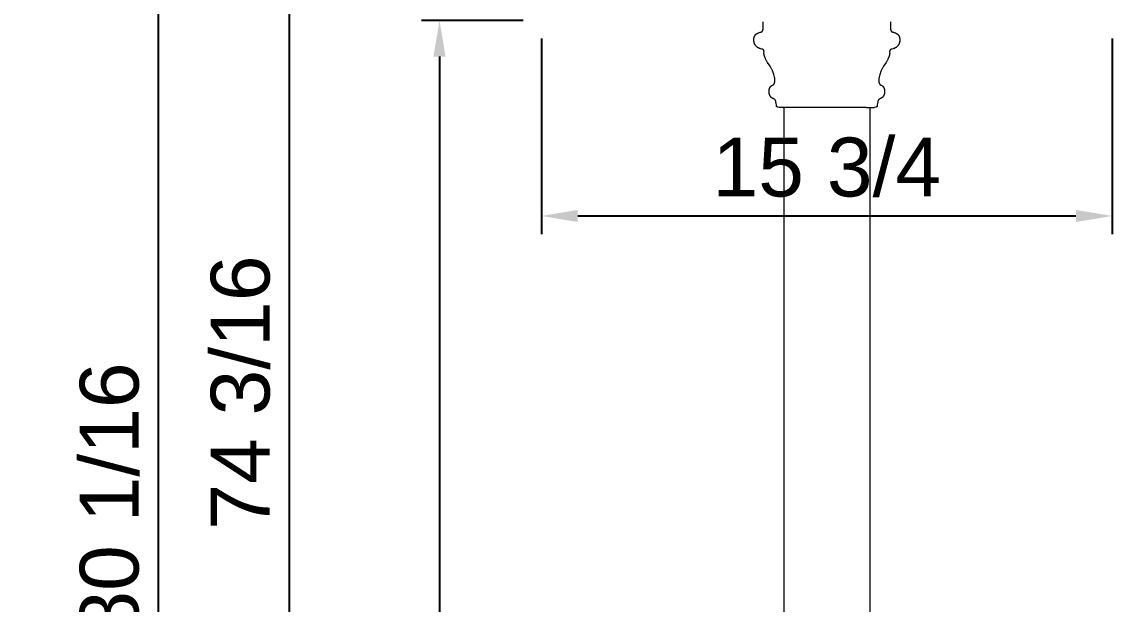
# Model space of a CAD drawing. Header units: inches. Extents: x -13 to 609, y -6 to 131.
# Drawn here: x -13.13 to 16.96, y 87.67 to 103.76 of the extents above; entities that cross this region are included whole.
import ezdxf

# ---------------------------------------------------------------- set-up
doc = ezdxf.new("R2010")
doc.units = ezdxf.units.IN
doc.header["$PDSIZE"] = -1
doc.layers.add('ZANO_R', color=7, linetype='Continuous', lineweight=0)
doc.styles.add('Arial', font='arial.ttf')
doc.styles.get("Standard").update_dxf_attribs({"font": 'ARIALUNI.TTF'})
doc.dimstyles.new('amerykanie', dxfattribs={"dimtxt": 50, "dimasz": 50, "dimexe": 0.5, "dimexo": 0.5, "dimgap": 1, "dimtad": 1, "dimdec": 0, "dimzin": 0, "dimlunit": 5, "dimtxsty": 'Standard', "dimcen": 0.09, "dimclrd": 1, "dimclre": 1, "dimclrt": 1, "dimazin": 0, "dimtfac": 1, "dimtdec": 0, "dimtmove": 0, "dimatfit": 3, "dimfxl": 1, "dimtzin": 0, "dimarcsym": 1})

# ---------------------------------------------------------------- blocks, each defined once
blk = doc.blocks.new('*D424')
at = {"layer": 'Defpoints', "color": 0}
for p in [(9.357, 130.6), (-9.363, 50.527), (4.164, 50.527)]:
    blk.add_point(p, dxfattribs=at)
at = {"layer": 'ZANO_R', "color": 1, "lineweight": -2}
for p, q in [((8.857, 130.6), (-9.863, 130.6)), ((-9.363, 129.6), (-9.363, 51.527)), ((3.664, 50.527), (-9.863, 50.527))]:
    blk.add_line(p, q, dxfattribs=at)
at = {"layer": 'ZANO_R', "color": 1}
for points in [[(-9.196, 129.6), (-9.53, 129.6), (-9.363, 130.6)], [(-9.53, 51.527), (-9.196, 51.527), (-9.363, 50.527)]]:
    blk.add_solid(points, dxfattribs=at)
at = {"layer": 'ZANO_R', "color": 1, "insert": (-10.703, 90.563), "char_height": 1.625, "attachment_point": 5, "rotation": 90, "style": 'Arial'}
blk.add_mtext('80 1/16', dxfattribs=at)
blk = doc.blocks.new('*D425')
at = {"layer": 'Defpoints', "color": 0}
for p in [(9.357, 130.6), (-5.749, 56.432), (7.314, 56.432)]:
    blk.add_point(p, dxfattribs=at)
at = {"layer": 'ZANO_R', "color": 1, "lineweight": -2}
for p, q in [((8.857, 130.6), (-6.249, 130.6)), ((-5.749, 129.6), (-5.749, 57.432)), ((6.814, 56.432), (-6.249, 56.432))]:
    blk.add_line(p, q, dxfattribs=at)
at = {"layer": 'ZANO_R', "color": 1}
for points in [[(-5.583, 129.6), (-5.916, 129.6), (-5.749, 130.6)], [(-5.916, 57.432), (-5.583, 57.432), (-5.749, 56.432)]]:
    blk.add_solid(points, dxfattribs=at)
at = {"layer": 'ZANO_R', "color": 1, "insert": (-7.09, 93.516), "char_height": 1.625, "attachment_point": 5, "rotation": 90, "style": 'Arial'}
blk.add_mtext('74 3/16', dxfattribs=at)
blk = doc.blocks.new('*D428')
at = {"layer": 'Defpoints', "color": 0}
for p in [(1.211, 103.795), (16.959, 103.795), (16.959, 98.393)]:
    blk.add_point(p, dxfattribs=at)
at = {"layer": 'ZANO_R', "color": 1, "lineweight": -2}
for p, q in [((1.211, 103.295), (1.211, 97.893)), ((16.959, 103.295), (16.959, 97.893)), ((2.211, 98.393), (15.959, 98.393))]:
    blk.add_line(p, q, dxfattribs=at)
at = {"layer": 'ZANO_R', "color": 1}
for points in [[(2.211, 98.559), (2.211, 98.226), (1.211, 98.393)], [(15.959, 98.226), (15.959, 98.559), (16.959, 98.393)]]:
    blk.add_solid(points, dxfattribs=at)
at = {"layer": 'ZANO_R', "color": 1, "insert": (9.085, 99.733), "char_height": 1.625, "attachment_point": 5, "style": 'Arial'}
blk.add_mtext('15 3/4', dxfattribs=at)
blk = doc.blocks.new('*D430')
at = {"layer": 'Defpoints', "color": 0}
for p in [(1.211, 103.795), (-1.601, 56.432), (7.257, 56.432)]:
    blk.add_point(p, dxfattribs=at)
at = {"layer": 'ZANO_R', "color": 1, "lineweight": -2}
for p, q in [((0.711, 103.795), (-2.101, 103.795)), ((-1.601, 102.795), (-1.601, 57.432)), ((6.757, 56.432), (-2.101, 56.432))]:
    blk.add_line(p, q, dxfattribs=at)
at = {"layer": 'ZANO_R', "color": 1}
for points in [[(-1.435, 102.795), (-1.768, 102.795), (-1.601, 103.795)], [(-1.768, 57.432), (-1.435, 57.432), (-1.601, 56.432)]]:
    blk.add_solid(points, dxfattribs=at)
at = {"layer": 'ZANO_R', "color": 1, "insert": (-2.942, 80.113), "char_height": 1.625, "attachment_point": 5, "rotation": 90, "style": 'Arial'}
blk.add_mtext('47 3/8', dxfattribs=at)

msp = doc.modelspace()

# ---------------------------------------------------------------- linework, layer by layer
at = {"layer": 'ZANO_R'}
for p, q in [((7.30619, 103.49528), (7.30673, 103.4959)), ((7.30673, 103.4959), (7.30725, 103.49652)), ((7.30725, 103.49652), (7.30782, 103.49723)), ((7.30782, 103.49723), (7.30836, 103.49794)), ((7.30836, 103.49794), (7.30888, 103.49865)), ((7.30888, 103.49865), (7.30938, 103.49937)), ((7.30938, 103.49937), (7.30987, 103.5001)), ((7.30987, 103.5001), (7.31034, 103.50083)), ((7.31034, 103.50083), (7.31079, 103.50156)), ((7.31079, 103.50156), (7.31123, 103.5023)), ((7.31123, 103.5023), (7.31205, 103.50379)), ((7.31205, 103.50379), (7.31282, 103.50528)), ((7.31282, 103.50528), (7.31353, 103.50678)), ((7.31353, 103.50678), (7.3142, 103.50828)), ((7.3142, 103.50828), (7.31481, 103.50978)), ((7.31481, 103.50978), (7.31539, 103.51127)), ((7.31539, 103.51127), (7.31644, 103.51422)), ((7.31644, 103.51422), (7.31823, 103.51987)), ((7.31823, 103.51987), (7.32243, 103.53412)), ((7.32243, 103.53412), (7.32327, 103.5373)), ((7.32327, 103.5373), (7.32404, 103.54042)), ((7.32404, 103.54042), (7.32472, 103.54353)), ((7.32472, 103.54353), (7.32534, 103.54668)), ((7.32534, 103.54668), (7.32589, 103.54991)), ((7.32589, 103.54991), (7.32637, 103.55326)), ((7.32637, 103.55326), (7.32679, 103.5568)), ((7.32679, 103.5568), (7.32715, 103.56055)), ((7.32817, 103.62481), (7.32687, 103.75513)), ((7.32715, 103.56055), (7.32745, 103.56458)), ((7.32745, 103.56458), (7.3277, 103.56893)), ((7.3277, 103.56893), (7.32806, 103.57876)), ((7.32806, 103.57876), (7.32817, 103.62481)), ((10.84391, 103.75513), (10.8426, 103.62481)), ((10.8426, 103.62481), (10.84271, 103.57876)), ((10.84271, 103.57876), (10.84307, 103.56893)), ((10.84307, 103.56893), (10.84332, 103.56458)), ((10.84332, 103.56458), (10.84363, 103.56055)), ((10.84363, 103.56055), (10.84399, 103.5568)), ((10.84399, 103.5568), (10.84441, 103.55326)), ((10.84441, 103.55326), (10.84489, 103.54991)), ((10.84489, 103.54991), (10.84544, 103.54668)), ((10.84544, 103.54668), (10.84605, 103.54353)), ((10.84605, 103.54353), (10.84674, 103.54042)), ((10.84674, 103.54042), (10.8475, 103.5373)), ((10.8475, 103.5373), (10.84834, 103.53412)), ((10.84834, 103.53412), (10.85255, 103.51987)), ((10.85255, 103.51987), (10.85434, 103.51422)), ((10.85434, 103.51422), (10.85539, 103.51127)), ((10.85539, 103.51127), (10.85596, 103.50978)), ((10.85596, 103.50978), (10.85658, 103.50828)), ((10.85658, 103.50828), (10.85724, 103.50678)), ((10.85724, 103.50678), (10.85796, 103.50528)), ((10.85796, 103.50528), (10.85872, 103.50379)), ((10.85872, 103.50379), (10.85955, 103.5023)), ((10.85955, 103.5023), (10.85998, 103.50156)), ((10.85998, 103.50156), (10.86044, 103.50083)), ((10.86044, 103.50083), (10.86091, 103.5001)), ((10.86091, 103.5001), (10.86139, 103.49937)), ((10.86139, 103.49937), (10.8619, 103.49865)), ((10.8619, 103.49865), (10.86242, 103.49794)), ((10.86242, 103.49794), (10.86296, 103.49723)), ((10.86296, 103.49723), (10.86352, 103.49652)), ((10.86352, 103.49652), (10.86405, 103.4959)), ((10.86405, 103.4959), (10.86458, 103.49528)), ((7.07042, 103.25427), (7.07046, 103.26205)), ((7.0706, 103.24649), (7.07042, 103.25427)), ((7.07046, 103.26205), (7.07073, 103.26984)), ((7.07101, 103.23873), (7.0706, 103.24649)), ((7.07073, 103.26984), (7.07123, 103.27761)), ((7.07163, 103.23099), (7.07101, 103.23873)), ((7.07123, 103.27761), (7.07196, 103.28536)), ((7.07248, 103.22329), (7.07163, 103.23099)), ((7.07196, 103.28536), (7.07293, 103.29307)), ((7.07353, 103.21564), (7.07248, 103.22329)), ((7.07293, 103.29307), (7.07414, 103.30075)), ((7.0748, 103.20804), (7.07353, 103.21564)), ((7.07414, 103.30075), (7.0756, 103.30837)), ((7.07634, 103.20016), (7.0748, 103.20804)), ((7.0756, 103.30837), (7.0773, 103.31593)), ((7.07812, 103.1923), (7.07634, 103.20016)), ((7.0773, 103.31593), (7.07925, 103.32342)), ((7.07925, 103.32342), (7.08145, 103.33083)), ((7.08145, 103.33083), (7.08371, 103.33759)), ((7.08371, 103.33759), (7.0862, 103.34426)), ((7.0862, 103.34426), (7.08891, 103.35085)), ((7.08891, 103.35085), (7.09035, 103.3541)), ((7.09035, 103.3541), (7.09185, 103.35732)), ((7.09185, 103.35732), (7.0934, 103.36052)), ((7.0934, 103.36052), (7.09502, 103.36368)), ((7.09502, 103.36368), (7.09669, 103.36681)), ((7.09669, 103.36681), (7.09842, 103.36991)), ((7.09842, 103.36991), (7.10021, 103.37297)), ((7.10021, 103.37297), (7.10206, 103.37599)), ((7.10206, 103.37599), (7.10396, 103.37897)), ((7.10396, 103.37897), (7.10593, 103.38192)), ((7.10593, 103.38192), (7.10796, 103.38482)), ((7.10796, 103.38482), (7.11004, 103.38768)), ((7.11004, 103.38768), (7.11219, 103.39049)), ((7.11219, 103.39049), (7.11439, 103.39325)), ((7.11439, 103.39325), (7.11666, 103.39597)), ((7.11666, 103.39597), (7.11898, 103.39864)), ((7.11898, 103.39864), (7.12137, 103.40126)), ((7.12137, 103.40126), (7.12382, 103.40383)), ((7.12382, 103.40383), (7.12633, 103.40634)), ((7.12633, 103.40634), (7.1289, 103.40879)), ((7.1289, 103.40879), (7.13154, 103.41119)), ((7.13154, 103.41119), (7.13424, 103.41353)), ((7.13424, 103.41353), (7.13699, 103.41581)), ((7.13699, 103.41581), (7.13982, 103.41803)), ((7.13982, 103.41803), (7.1427, 103.42018)), ((7.1427, 103.42018), (7.14565, 103.42227)), ((7.14565, 103.42227), (7.14924, 103.42467)), ((7.14924, 103.42467), (7.15291, 103.42698)), ((7.15291, 103.42698), (7.15665, 103.42919)), ((7.15665, 103.42919), (7.16048, 103.43132)), ((7.16048, 103.43132), (7.16437, 103.43338)), ((7.16437, 103.43338), (7.16834, 103.43536)), ((7.16834, 103.43536), (7.17239, 103.43728)), ((7.17239, 103.43728), (7.1765, 103.43913)), ((7.1765, 103.43913), (7.18491, 103.44268)), ((7.18491, 103.44268), (7.19359, 103.44604)), ((7.19359, 103.44604), (7.21164, 103.45242)), ((7.21164, 103.45242), (7.24686, 103.46407)), ((7.24686, 103.46407), (7.25829, 103.46813)), ((7.25829, 103.46813), (7.26443, 103.47046)), ((7.26443, 103.47046), (7.27099, 103.47312)), ((7.27099, 103.47312), (7.27436, 103.47457)), ((7.27436, 103.47457), (7.27776, 103.47611)), ((7.27776, 103.47611), (7.28115, 103.47774)), ((7.28115, 103.47774), (7.28452, 103.47946)), ((7.28452, 103.47946), (7.28783, 103.48127)), ((7.28783, 103.48127), (7.29106, 103.48316)), ((7.29106, 103.48316), (7.29263, 103.48415)), ((7.29263, 103.48415), (7.29418, 103.48515)), ((7.29418, 103.48515), (7.29569, 103.48618)), ((7.29569, 103.48618), (7.29717, 103.48723)), ((7.29717, 103.48723), (7.29861, 103.48831)), ((7.29861, 103.48831), (7.3, 103.48941)), ((7.3, 103.48941), (7.30134, 103.49054)), ((7.30134, 103.49054), (7.30264, 103.49168)), ((7.30264, 103.49168), (7.30388, 103.49286)), ((7.30388, 103.49286), (7.30507, 103.49406)), ((7.30507, 103.49406), (7.30564, 103.49466)), ((7.30564, 103.49466), (7.30619, 103.49528)), ((10.86458, 103.49528), (10.86514, 103.49466)), ((10.86514, 103.49466), (10.86571, 103.49406)), ((10.86571, 103.49406), (10.8669, 103.49286)), ((10.8669, 103.49286), (10.86814, 103.49168)), ((10.86814, 103.49168), (10.86943, 103.49054)), ((10.86943, 103.49054), (10.87078, 103.48941)), ((10.87078, 103.48941), (10.87217, 103.48831)), ((10.87217, 103.48831), (10.87361, 103.48723)), ((10.87361, 103.48723), (10.87508, 103.48618)), ((10.87508, 103.48618), (10.8766, 103.48515)), ((10.8766, 103.48515), (10.87814, 103.48415)), ((10.87814, 103.48415), (10.87972, 103.48316)), ((10.87972, 103.48316), (10.88295, 103.48127)), ((10.88295, 103.48127), (10.88626, 103.47946)), ((10.88626, 103.47946), (10.88962, 103.47774)), ((10.88962, 103.47774), (10.89302, 103.47611)), ((10.89302, 103.47611), (10.89641, 103.47457)), ((10.89641, 103.47457), (10.89978, 103.47312)), ((10.89978, 103.47312), (10.90634, 103.47046)), ((10.90634, 103.47046), (10.91248, 103.46813)), ((10.91248, 103.46813), (10.92391, 103.46407)), ((10.92391, 103.46407), (10.95914, 103.45242)), ((10.95914, 103.45242), (10.97719, 103.44604)), ((10.97719, 103.44604), (10.98586, 103.44268)), ((10.98586, 103.44268), (10.99428, 103.43913)), ((10.99428, 103.43913), (10.99839, 103.43728)), ((10.99839, 103.43728), (11.00243, 103.43536)), ((11.00243, 103.43536), (11.0064, 103.43338)), ((11.0064, 103.43338), (11.0103, 103.43132)), ((11.0103, 103.43132), (11.01412, 103.42919)), ((11.01412, 103.42919), (11.01787, 103.42698)), ((11.01787, 103.42698), (11.02154, 103.42467)), ((11.02154, 103.42467), (11.02513, 103.42227)), ((11.02513, 103.42227), (11.02807, 103.42018)), ((11.02807, 103.42018), (11.03096, 103.41803)), ((11.03096, 103.41803), (11.03378, 103.41581)), ((11.03378, 103.41581), (11.03654, 103.41353)), ((11.03654, 103.41353), (11.03924, 103.41119)), ((11.03924, 103.41119), (11.04187, 103.40879)), ((11.04187, 103.40879), (11.04444, 103.40634)), ((11.04444, 103.40634), (11.04695, 103.40383)), ((11.04695, 103.40383), (11.0494, 103.40126)), ((11.0494, 103.40126), (11.05179, 103.39864)), ((11.05179, 103.39864), (11.05412, 103.39597)), ((11.05412, 103.39597), (11.05638, 103.39325)), ((11.05638, 103.39325), (11.05859, 103.39049)), ((11.05859, 103.39049), (11.06074, 103.38768)), ((11.06074, 103.38768), (11.06282, 103.38482)), ((11.06282, 103.38482), (11.06485, 103.38192)), ((11.06485, 103.38192), (11.06681, 103.37897)), ((11.06681, 103.37897), (11.06872, 103.37599)), ((11.06872, 103.37599), (11.07057, 103.37297)), ((11.07057, 103.37297), (11.07236, 103.36991)), ((11.07236, 103.36991), (11.07409, 103.36681)), ((11.07409, 103.36681), (11.07576, 103.36368)), ((11.07576, 103.36368), (11.07737, 103.36052)), ((11.07737, 103.36052), (11.07893, 103.35732)), ((11.07893, 103.35732), (11.08043, 103.3541)), ((11.08043, 103.3541), (11.08187, 103.35085)), ((11.08187, 103.35085), (11.08458, 103.34426)), ((11.08458, 103.34426), (11.08707, 103.33759)), ((11.08707, 103.33759), (11.08933, 103.33083)), ((11.08933, 103.33083), (11.09153, 103.32342)), ((11.09153, 103.32342), (11.09348, 103.31593)), ((11.09444, 103.20016), (11.09266, 103.1923)), ((11.09348, 103.31593), (11.09518, 103.30837)), ((11.09598, 103.20804), (11.09444, 103.20016)), ((11.09518, 103.30837), (11.09663, 103.30075)), ((11.09725, 103.21564), (11.09598, 103.20804)), ((11.09663, 103.30075), (11.09784, 103.29307)), ((11.0983, 103.22329), (11.09725, 103.21564)), ((11.09784, 103.29307), (11.09882, 103.28536)), ((11.09914, 103.23099), (11.0983, 103.22329)), ((11.09882, 103.28536), (11.09955, 103.27761)), ((11.09977, 103.23873), (11.09914, 103.23099)), ((11.09955, 103.27761), (11.10005, 103.26984)), ((11.10017, 103.24649), (11.09977, 103.23873)), ((11.10005, 103.26984), (11.10032, 103.26205)), ((11.10036, 103.25427), (11.10017, 103.24649)), ((11.10032, 103.26205), (11.10036, 103.25427)), ((7.08013, 103.18449), (7.07812, 103.1923)), ((7.08238, 103.17671), (7.08013, 103.18449)), ((7.08487, 103.16899), (7.08238, 103.17671)), ((7.08759, 103.16134), (7.08487, 103.16899)), ((7.09054, 103.15376), (7.08759, 103.16134)), ((7.09374, 103.14626), (7.09054, 103.15376)), ((7.09717, 103.13885), (7.09374, 103.14626)), ((7.10084, 103.13154), (7.09717, 103.13885)), ((7.10475, 103.12434), (7.10084, 103.13154)), ((7.1089, 103.11726), (7.10475, 103.12434)), ((7.11329, 103.1103), (7.1089, 103.11726)), ((7.11792, 103.10348), (7.11329, 103.1103)), ((7.12279, 103.0968), (7.11792, 103.10348)), ((7.1279, 103.09028), (7.12279, 103.0968)), ((7.13054, 103.08707), (7.1279, 103.09028)), ((7.13325, 103.08391), (7.13054, 103.08707)), ((7.13602, 103.08079), (7.13325, 103.08391)), ((7.13885, 103.07772), (7.13602, 103.08079)), ((7.14174, 103.07469), (7.13885, 103.07772)), ((7.14469, 103.0717), (7.14174, 103.07469)), ((7.1477, 103.06876), (7.14469, 103.0717)), ((7.15077, 103.06588), (7.1477, 103.06876)), ((7.1539, 103.06304), (7.15077, 103.06588)), ((7.1571, 103.06025), (7.1539, 103.06304)), ((7.16035, 103.05751), (7.1571, 103.06025)), ((7.16367, 103.05482), (7.16035, 103.05751)), ((7.16705, 103.05219), (7.16367, 103.05482)), ((7.17049, 103.04961), (7.16705, 103.05219)), ((7.17399, 103.04709), (7.17049, 103.04961)), ((7.17755, 103.04463), (7.17399, 103.04709)), ((7.18117, 103.04222), (7.17755, 103.04463)), ((7.18486, 103.03988), (7.18117, 103.04222)), ((7.1886, 103.03759), (7.18486, 103.03988)), ((7.19241, 103.03537), (7.1886, 103.03759)), ((7.19628, 103.0332), (7.19241, 103.03537)), ((7.20022, 103.0311), (7.19628, 103.0332)), ((7.20421, 103.02907), (7.20022, 103.0311)), ((7.20827, 103.0271), (7.20421, 103.02907)), ((7.21239, 103.0252), (7.20827, 103.0271)), ((7.21657, 103.02337), (7.21239, 103.0252)), ((7.22081, 103.02161), (7.21657, 103.02337)), ((7.22512, 103.01991), (7.22081, 103.02161)), ((7.22949, 103.01829), (7.22512, 103.01991)), ((7.23392, 103.01674), (7.22949, 103.01829)), ((7.23841, 103.01527), (7.23392, 103.01674)), ((7.24297, 103.01387), (7.23841, 103.01527)), ((7.24824, 103.01236), (7.24297, 103.01387)), ((7.25355, 103.01094), (7.24824, 103.01236)), ((7.29457, 103.001), (7.25355, 103.01094)), ((7.29927, 102.9997), (7.29457, 103.001)), ((7.30401, 102.99828), (7.29927, 102.9997)), ((7.30871, 102.99673), (7.30401, 102.99828)), ((7.31102, 102.9959), (7.30871, 102.99673)), ((7.31329, 102.99503), (7.31102, 102.9959)), ((7.31552, 102.99412), (7.31329, 102.99503)), ((7.31768, 102.99318), (7.31552, 102.99412)), ((7.31978, 102.99219), (7.31768, 102.99318)), ((7.3218, 102.99116), (7.31978, 102.99219)), ((7.32281, 102.99061), (7.3218, 102.99116)), ((7.3238, 102.99004), (7.32281, 102.99061)), ((7.32477, 102.98947), (7.3238, 102.99004)), ((7.32572, 102.98888), (7.32477, 102.98947)), ((7.32665, 102.98829), (7.32572, 102.98888)), ((7.32756, 102.98768), (7.32665, 102.98829)), ((7.32844, 102.98706), (7.32756, 102.98768)), ((7.3293, 102.98643), (7.32844, 102.98706)), ((7.33015, 102.98579), (7.3293, 102.98643)), ((7.33097, 102.98514), (7.33015, 102.98579)), ((7.33177, 102.98448), (7.33097, 102.98514)), ((7.33255, 102.98381), (7.33177, 102.98448)), ((7.33332, 102.98313), (7.33255, 102.98381)), ((7.33406, 102.98243), (7.33332, 102.98313)), ((7.33478, 102.98173), (7.33406, 102.98243)), ((7.33549, 102.98102), (7.33478, 102.98173)), ((7.33617, 102.9803), (7.33549, 102.98102)), ((7.33684, 102.97958), (7.33617, 102.9803)), ((7.33749, 102.97884), (7.33684, 102.97958)), ((7.33812, 102.97809), (7.33749, 102.97884)), ((7.33874, 102.97733), (7.33812, 102.97809)), ((7.33933, 102.97657), (7.33874, 102.97733)), ((7.33991, 102.9758), (7.33933, 102.97657)), ((7.34047, 102.97502), (7.33991, 102.9758)), ((7.34102, 102.97423), (7.34047, 102.97502)), ((7.34155, 102.97343), (7.34102, 102.97423)), ((7.34206, 102.97262), (7.34155, 102.97343)), ((7.34256, 102.97181), (7.34206, 102.97262)), ((7.34304, 102.97099), (7.34256, 102.97181)), ((7.3435, 102.97016), (7.34304, 102.97099)), ((7.34395, 102.96932), (7.3435, 102.97016)), ((7.34439, 102.96848), (7.34395, 102.96932)), ((7.34521, 102.96677), (7.34439, 102.96848)), ((7.34598, 102.96503), (7.34521, 102.96677)), ((7.34669, 102.96327), (7.34598, 102.96503)), ((7.34735, 102.96148), (7.34669, 102.96327)), ((7.34796, 102.95967), (7.34735, 102.96148)), ((7.34852, 102.95784), (7.34796, 102.95967)), ((7.34903, 102.95598), (7.34852, 102.95784)), ((7.3495, 102.9541), (7.34903, 102.95598)), ((7.34992, 102.95221), (7.3495, 102.9541)), ((7.3503, 102.95029), (7.34992, 102.95221)), ((7.35064, 102.94836), (7.3503, 102.95029)), ((7.35094, 102.94641), (7.35064, 102.94836)), ((7.3512, 102.94445), (7.35094, 102.94641)), ((7.35144, 102.94247), (7.3512, 102.94445)), ((7.3513, 102.88853), (7.3523, 102.9238)), ((7.35181, 102.93848), (7.35144, 102.94247)), ((7.3521, 102.93366), (7.35181, 102.93848)), ((7.35226, 102.92876), (7.3521, 102.93366)), ((7.3523, 102.9238), (7.35226, 102.92876)), ((10.81852, 102.92876), (10.81848, 102.9238)), ((10.81848, 102.9238), (10.81947, 102.88853)), ((10.81868, 102.93366), (10.81852, 102.92876)), ((10.81897, 102.93848), (10.81868, 102.93366)), ((10.81934, 102.94247), (10.81897, 102.93848)), ((10.81957, 102.94445), (10.81934, 102.94247)), ((10.81984, 102.94641), (10.81957, 102.94445)), ((10.82014, 102.94836), (10.81984, 102.94641)), ((10.82048, 102.95029), (10.82014, 102.94836)), ((10.82086, 102.95221), (10.82048, 102.95029)), ((10.82128, 102.9541), (10.82086, 102.95221)), ((10.82175, 102.95598), (10.82128, 102.9541)), ((10.82226, 102.95784), (10.82175, 102.95598)), ((10.82281, 102.95967), (10.82226, 102.95784)), ((10.82342, 102.96148), (10.82281, 102.95967)), ((10.82408, 102.96327), (10.82342, 102.96148)), ((10.82479, 102.96503), (10.82408, 102.96327)), ((10.82556, 102.96677), (10.82479, 102.96503)), ((10.82639, 102.96848), (10.82556, 102.96677)), ((10.82682, 102.96932), (10.82639, 102.96848)), ((10.82727, 102.97016), (10.82682, 102.96932)), ((10.82774, 102.97099), (10.82727, 102.97016)), ((10.82822, 102.97181), (10.82774, 102.97099)), ((10.82871, 102.97262), (10.82822, 102.97181)), ((10.82923, 102.97343), (10.82871, 102.97262)), ((10.82976, 102.97423), (10.82923, 102.97343)), ((10.8303, 102.97502), (10.82976, 102.97423)), ((10.83086, 102.9758), (10.8303, 102.97502)), ((10.83144, 102.97657), (10.83086, 102.9758)), ((10.83204, 102.97733), (10.83144, 102.97657)), ((10.83265, 102.97809), (10.83204, 102.97733)), ((10.83328, 102.97884), (10.83265, 102.97809)), ((10.83393, 102.97958), (10.83328, 102.97884)), ((10.8346, 102.9803), (10.83393, 102.97958)), ((10.83529, 102.98102), (10.8346, 102.9803)), ((10.83599, 102.98173), (10.83529, 102.98102)), ((10.83672, 102.98243), (10.83599, 102.98173)), ((10.83746, 102.98313), (10.83672, 102.98243)), ((10.83822, 102.98381), (10.83746, 102.98313)), ((10.83901, 102.98448), (10.83822, 102.98381)), ((10.83981, 102.98514), (10.83901, 102.98448)), ((10.84063, 102.98579), (10.83981, 102.98514)), ((10.84147, 102.98643), (10.84063, 102.98579)), ((10.84234, 102.98706), (10.84147, 102.98643)), ((10.84322, 102.98768), (10.84234, 102.98706)), ((10.84413, 102.98829), (10.84322, 102.98768)), ((10.84505, 102.98888), (10.84413, 102.98829)), ((10.846, 102.98947), (10.84505, 102.98888)), ((10.84697, 102.99004), (10.846, 102.98947)), ((10.84796, 102.99061), (10.84697, 102.99004)), ((10.84898, 102.99116), (10.84796, 102.99061)), ((10.851, 102.99219), (10.84898, 102.99116)), ((10.85309, 102.99318), (10.851, 102.99219)), ((10.85526, 102.99412), (10.85309, 102.99318)), ((10.85748, 102.99503), (10.85526, 102.99412)), ((10.85975, 102.9959), (10.85748, 102.99503)), ((10.86206, 102.99673), (10.85975, 102.9959)), ((10.86676, 102.99828), (10.86206, 102.99673)), ((10.8715, 102.9997), (10.86676, 102.99828)), ((10.8762, 103.001), (10.8715, 102.9997)), ((10.91723, 103.01094), (10.8762, 103.001)), ((10.92253, 103.01236), (10.91723, 103.01094)), ((10.92781, 103.01387), (10.92253, 103.01236)), ((10.93237, 103.01527), (10.92781, 103.01387)), ((10.93686, 103.01674), (10.93237, 103.01527)), ((10.94129, 103.01829), (10.93686, 103.01674)), ((10.94566, 103.01991), (10.94129, 103.01829)), ((10.94996, 103.02161), (10.94566, 103.01991)), ((10.95421, 103.02337), (10.94996, 103.02161)), ((10.95839, 103.0252), (10.95421, 103.02337)), ((10.96251, 103.0271), (10.95839, 103.0252)), ((10.96656, 103.02907), (10.96251, 103.0271)), ((10.97056, 103.0311), (10.96656, 103.02907)), ((10.97449, 103.0332), (10.97056, 103.0311)), ((10.97836, 103.03537), (10.97449, 103.0332)), ((10.98217, 103.03759), (10.97836, 103.03537)), ((10.98592, 103.03988), (10.98217, 103.03759)), ((10.9896, 103.04222), (10.98592, 103.03988)), ((10.99323, 103.04463), (10.9896, 103.04222)), ((10.99679, 103.04709), (10.99323, 103.04463)), ((11.00029, 103.04961), (10.99679, 103.04709)), ((11.00373, 103.05219), (11.00029, 103.04961)), ((11.00711, 103.05482), (11.00373, 103.05219)), ((11.01042, 103.05751), (11.00711, 103.05482)), ((11.01368, 103.06025), (11.01042, 103.05751)), ((11.01687, 103.06304), (11.01368, 103.06025)), ((11.02001, 103.06588), (11.01687, 103.06304)), ((11.02308, 103.06876), (11.02001, 103.06588)), ((11.02609, 103.0717), (11.02308, 103.06876)), ((11.02904, 103.07469), (11.02609, 103.0717)), ((11.03193, 103.07772), (11.02904, 103.07469)), ((11.03476, 103.08079), (11.03193, 103.07772)), ((11.03753, 103.08391), (11.03476, 103.08079)), ((11.04023, 103.08707), (11.03753, 103.08391)), ((11.04288, 103.09028), (11.04023, 103.08707)), ((11.04799, 103.0968), (11.04288, 103.09028)), ((11.05286, 103.10348), (11.04799, 103.0968)), ((11.05749, 103.1103), (11.05286, 103.10348)), ((11.06188, 103.11726), (11.05749, 103.1103)), ((11.06603, 103.12434), (11.06188, 103.11726)), ((11.06994, 103.13154), (11.06603, 103.12434)), ((11.07361, 103.13885), (11.06994, 103.13154)), ((11.07704, 103.14626), (11.07361, 103.13885)), ((11.08023, 103.15376), (11.07704, 103.14626)), ((11.08319, 103.16134), (11.08023, 103.15376)), ((11.08591, 103.16899), (11.08319, 103.16134)), ((11.08839, 103.17671), (11.08591, 103.16899)), ((11.09064, 103.18449), (11.08839, 103.17671)), ((11.09266, 103.1923), (11.09064, 103.18449)), ((7.35124, 102.87798), (7.3513, 102.88853)), ((7.35135, 102.87271), (7.35124, 102.87798)), ((7.35158, 102.86744), (7.35135, 102.87271)), ((7.35195, 102.86214), (7.35158, 102.86744)), ((7.35248, 102.8568), (7.35195, 102.86214)), ((7.35326, 102.8509), (7.35248, 102.8568)), ((7.35425, 102.84496), (7.35326, 102.8509)), ((7.35542, 102.839), (7.35425, 102.84496)), ((7.35677, 102.83301), (7.35542, 102.839)), ((7.35828, 102.82701), (7.35677, 102.83301)), ((7.35994, 102.821), (7.35828, 102.82701)), ((7.36174, 102.815), (7.35994, 102.821)), ((7.36366, 102.80902), (7.36174, 102.815)), ((7.36781, 102.79711), (7.36366, 102.80902)), ((7.37229, 102.78534), (7.36781, 102.79711)), ((7.38182, 102.76251), (7.37229, 102.78534)), ((7.38952, 102.74528), (7.38182, 102.76251)), ((7.39743, 102.72845), (7.38952, 102.74528)), ((7.40559, 102.71195), (7.39743, 102.72845)), ((7.41405, 102.69566), (7.40559, 102.71195)), ((7.42285, 102.67952), (7.41405, 102.69566)), ((7.43203, 102.66342), (7.42285, 102.67952)), ((7.45172, 102.63098), (7.43203, 102.66342)), ((7.52029, 102.52685), (7.45172, 102.63098)), ((10.71906, 102.63098), (10.65049, 102.52685)), ((10.73874, 102.66342), (10.71906, 102.63098)), ((10.74793, 102.67952), (10.73874, 102.66342)), ((10.75672, 102.69566), (10.74793, 102.67952)), ((10.76518, 102.71195), (10.75672, 102.69566)), ((10.77335, 102.72845), (10.76518, 102.71195)), ((10.78126, 102.74528), (10.77335, 102.72845)), ((10.78896, 102.76251), (10.78126, 102.74528)), ((10.79848, 102.78534), (10.78896, 102.76251)), ((10.80297, 102.79711), (10.79848, 102.78534)), ((10.80712, 102.80902), (10.80297, 102.79711)), ((10.80904, 102.815), (10.80712, 102.80902)), ((10.81083, 102.821), (10.80904, 102.815)), ((10.81249, 102.82701), (10.81083, 102.821)), ((10.81401, 102.83301), (10.81249, 102.82701)), ((10.81535, 102.839), (10.81401, 102.83301)), ((10.81653, 102.84496), (10.81535, 102.839)), ((10.81751, 102.8509), (10.81653, 102.84496)), ((10.81829, 102.8568), (10.81751, 102.8509)), ((10.81882, 102.86214), (10.81829, 102.8568)), ((10.81919, 102.86744), (10.81882, 102.86214)), ((10.81942, 102.87271), (10.81919, 102.86744)), ((10.81953, 102.87798), (10.81942, 102.87271)), ((10.81947, 102.88853), (10.81953, 102.87798)), ((7.53138, 102.50912), (7.52029, 102.52685)), ((7.54227, 102.49088), (7.53138, 102.50912)), ((7.5511, 102.47523), (7.54227, 102.49088)), ((7.55949, 102.45955), (7.5511, 102.47523)), ((7.56744, 102.44381), (7.55949, 102.45955)), ((7.57498, 102.42801), (7.56744, 102.44381)), ((7.58212, 102.41215), (7.57498, 102.42801)), ((7.58889, 102.3962), (7.58212, 102.41215)), ((7.5953, 102.38015), (7.58889, 102.3962)), ((7.60138, 102.36401), (7.5953, 102.38015)), ((7.60715, 102.34775), (7.60138, 102.36401)), ((7.61262, 102.33136), (7.60715, 102.34775)), ((7.62276, 102.29817), (7.61262, 102.33136)), ((7.63196, 102.26436), (7.62276, 102.29817)), ((10.54802, 102.29817), (10.53882, 102.26436)), ((10.55815, 102.33136), (10.54802, 102.29817)), ((10.56363, 102.34775), (10.55815, 102.33136)), ((10.56939, 102.36401), (10.56363, 102.34775)), ((10.57547, 102.38015), (10.56939, 102.36401)), ((10.58189, 102.3962), (10.57547, 102.38015)), ((10.58866, 102.41215), (10.58189, 102.3962)), ((10.5958, 102.42801), (10.58866, 102.41215)), ((10.60334, 102.44381), (10.5958, 102.42801)), ((10.61129, 102.45955), (10.60334, 102.44381)), ((10.61967, 102.47523), (10.61129, 102.45955)), ((10.62851, 102.49088), (10.61967, 102.47523)), ((10.6394, 102.50912), (10.62851, 102.49088)), ((10.65049, 102.52685), (10.6394, 102.50912)), ((7.56174, 101.98973), (7.56465, 101.99147)), ((7.56465, 101.99147), (7.5676, 101.99315)), ((7.5676, 101.99315), (7.57058, 101.99477)), ((7.57058, 101.99477), (7.58864, 102.004)), ((7.58864, 102.004), (7.59451, 102.00713)), ((7.59451, 102.00713), (7.59738, 102.00876)), ((7.59738, 102.00876), (7.60019, 102.01044)), ((7.60019, 102.01044), (7.60294, 102.01219)), ((7.60294, 102.01219), (7.60561, 102.01401)), ((7.60561, 102.01401), (7.60686, 102.01491)), ((7.60686, 102.01491), (7.6081, 102.01584)), ((7.6081, 102.01584), (7.61051, 102.01774)), ((7.61051, 102.01774), (7.61285, 102.01972)), ((7.61285, 102.01972), (7.61511, 102.02177)), ((7.61511, 102.02177), (7.6173, 102.02389)), ((7.6173, 102.02389), (7.61942, 102.02608)), ((7.61942, 102.02608), (7.62147, 102.02834)), ((7.62147, 102.02834), (7.62344, 102.03065)), ((7.62344, 102.03065), (7.62534, 102.03303)), ((7.62534, 102.03303), (7.62718, 102.03547)), ((7.62718, 102.03547), (7.62895, 102.03796)), ((7.62895, 102.03796), (7.63065, 102.0405)), ((7.63065, 102.0405), (7.63228, 102.04309)), ((7.64038, 102.22984), (7.63196, 102.26436)), ((7.63228, 102.04309), (7.63384, 102.04574)), ((7.63384, 102.04574), (7.63534, 102.04842)), ((7.63534, 102.04842), (7.63678, 102.05116)), ((7.63678, 102.05116), (7.63815, 102.05393)), ((7.63815, 102.05393), (7.63946, 102.05674)), ((7.63946, 102.05674), (7.6407, 102.05959)), ((7.64384, 102.21439), (7.64038, 102.22984)), ((7.6407, 102.05959), (7.64189, 102.06247)), ((7.64189, 102.06247), (7.64301, 102.06539)), ((7.64301, 102.06539), (7.64408, 102.06833)), ((7.64708, 102.19854), (7.64384, 102.21439)), ((7.64408, 102.06833), (7.64509, 102.0713)), ((7.64509, 102.0713), (7.64603, 102.0743)), ((7.64603, 102.0743), (7.64692, 102.07731)), ((7.64692, 102.07731), (7.64776, 102.08035)), ((7.6499, 102.18235), (7.64708, 102.19854)), ((7.64776, 102.08035), (7.64853, 102.0834)), ((7.64853, 102.0834), (7.64926, 102.08647)), ((7.64926, 102.08647), (7.65054, 102.09265)), ((7.65111, 102.17415), (7.6499, 102.18235)), ((7.65054, 102.09265), (7.65162, 102.09885)), ((7.65214, 102.1659), (7.65111, 102.17415)), ((7.65162, 102.09885), (7.65223, 102.10305)), ((7.65298, 102.15759), (7.65214, 102.1659)), ((7.65223, 102.10305), (7.65275, 102.10725)), ((7.65275, 102.10725), (7.65318, 102.11145)), ((7.65361, 102.14925), (7.65298, 102.15759)), ((7.65318, 102.11145), (7.65353, 102.11566)), ((7.65353, 102.11566), (7.65379, 102.11986)), ((7.654, 102.14088), (7.65361, 102.14925)), ((7.65379, 102.11986), (7.65398, 102.12407)), ((7.65398, 102.12407), (7.65413, 102.13248)), ((7.65413, 102.13248), (7.654, 102.14088)), ((10.51678, 102.14088), (10.51665, 102.13248)), ((10.51665, 102.13248), (10.5168, 102.12407)), ((10.51717, 102.14925), (10.51678, 102.14088)), ((10.5168, 102.12407), (10.51698, 102.11986)), ((10.51698, 102.11986), (10.51725, 102.11566)), ((10.51779, 102.15759), (10.51717, 102.14925)), ((10.51725, 102.11566), (10.5176, 102.11145)), ((10.5176, 102.11145), (10.51803, 102.10725)), ((10.51864, 102.1659), (10.51779, 102.15759)), ((10.51803, 102.10725), (10.51855, 102.10305)), ((10.51855, 102.10305), (10.51916, 102.09885)), ((10.51967, 102.17415), (10.51864, 102.1659)), ((10.51916, 102.09885), (10.52023, 102.09265)), ((10.52087, 102.18235), (10.51967, 102.17415)), ((10.52023, 102.09265), (10.52152, 102.08647)), ((10.5237, 102.19854), (10.52087, 102.18235)), ((10.52152, 102.08647), (10.52224, 102.0834)), ((10.52224, 102.0834), (10.52302, 102.08035)), ((10.52302, 102.08035), (10.52385, 102.07731)), ((10.52693, 102.21439), (10.5237, 102.19854)), ((10.52385, 102.07731), (10.52474, 102.0743)), ((10.52474, 102.0743), (10.52569, 102.0713)), ((10.52569, 102.0713), (10.5267, 102.06833)), ((10.5267, 102.06833), (10.52776, 102.06539)), ((10.5304, 102.22984), (10.52693, 102.21439)), ((10.52776, 102.06539), (10.52889, 102.06247)), ((10.52889, 102.06247), (10.53007, 102.05959)), ((10.53007, 102.05959), (10.53132, 102.05674)), ((10.53882, 102.26436), (10.5304, 102.22984)), ((10.53132, 102.05674), (10.53263, 102.05393)), ((10.53263, 102.05393), (10.534, 102.05116)), ((10.534, 102.05116), (10.53543, 102.04842)), ((10.53543, 102.04842), (10.53693, 102.04574)), ((10.53693, 102.04574), (10.5385, 102.04309)), ((10.5385, 102.04309), (10.54013, 102.0405)), ((10.54013, 102.0405), (10.54183, 102.03796)), ((10.54183, 102.03796), (10.5436, 102.03547)), ((10.5436, 102.03547), (10.54543, 102.03303)), ((10.54543, 102.03303), (10.54734, 102.03065)), ((10.54734, 102.03065), (10.54931, 102.02834)), ((10.54931, 102.02834), (10.55136, 102.02608)), ((10.55136, 102.02608), (10.55347, 102.02389)), ((10.55347, 102.02389), (10.55566, 102.02177)), ((10.55566, 102.02177), (10.55793, 102.01972)), ((10.55793, 102.01972), (10.56027, 102.01774)), ((10.56027, 102.01774), (10.56268, 102.01584)), ((10.56268, 102.01584), (10.56391, 102.01491)), ((10.56391, 102.01491), (10.56517, 102.01401)), ((10.56517, 102.01401), (10.56784, 102.01219)), ((10.56784, 102.01219), (10.57058, 102.01044)), ((10.57058, 102.01044), (10.5734, 102.00876)), ((10.5734, 102.00876), (10.57626, 102.00713)), ((10.57626, 102.00713), (10.58213, 102.004)), ((10.58213, 102.004), (10.60019, 101.99477)), ((10.60019, 101.99477), (10.60318, 101.99315)), ((10.60318, 101.99315), (10.60613, 101.99147)), ((10.60613, 101.99147), (10.60904, 101.98973)), ((7.49029, 101.82846), (7.4903, 101.83461)), ((7.49043, 101.82229), (7.49029, 101.82846)), ((7.4903, 101.83461), (7.49045, 101.84074)), ((7.4907, 101.81612), (7.49043, 101.82229)), ((7.49045, 101.84074), (7.49074, 101.84686)), ((7.49111, 101.80995), (7.4907, 101.81612)), ((7.49074, 101.84686), (7.49116, 101.85294)), ((7.49167, 101.80379), (7.49111, 101.80995)), ((7.49116, 101.85294), (7.49173, 101.85898)), ((7.49236, 101.79763), (7.49167, 101.80379)), ((7.49173, 101.85898), (7.49244, 101.86499)), ((7.4932, 101.79149), (7.49236, 101.79763)), ((7.49244, 101.86499), (7.49328, 101.87095)), ((7.49418, 101.78538), (7.4932, 101.79149)), ((7.49328, 101.87095), (7.49426, 101.87686)), ((7.4953, 101.77929), (7.49418, 101.78538)), ((7.49426, 101.87686), (7.49539, 101.88271)), ((7.49656, 101.77324), (7.4953, 101.77929)), ((7.49539, 101.88271), (7.49665, 101.88849)), ((7.49797, 101.76723), (7.49656, 101.77324)), ((7.49665, 101.88849), (7.49804, 101.89421)), ((7.49951, 101.76127), (7.49797, 101.76723)), ((7.49804, 101.89421), (7.49958, 101.89985)), ((7.5012, 101.75535), (7.49951, 101.76127)), ((7.49958, 101.89985), (7.50125, 101.90541)), ((7.50304, 101.74949), (7.5012, 101.75535)), ((7.50125, 101.90541), (7.50306, 101.91088)), ((7.50501, 101.7437), (7.50304, 101.74949)), ((7.50306, 101.91088), (7.50501, 101.91626)), ((7.50501, 101.91626), (7.5071, 101.92154)), ((7.50713, 101.73798), (7.50501, 101.7437)), ((7.5071, 101.92154), (7.50932, 101.92672)), ((7.5094, 101.73233), (7.50713, 101.73798)), ((7.50932, 101.92672), (7.51167, 101.93178)), ((7.5118, 101.72676), (7.5094, 101.73233)), ((7.51167, 101.93178), (7.51417, 101.93673)), ((7.51436, 101.72127), (7.5118, 101.72676)), ((7.51417, 101.93673), (7.5168, 101.94156)), ((7.51705, 101.71588), (7.51436, 101.72127)), ((7.5168, 101.94156), (7.51956, 101.94626)), ((7.51989, 101.71059), (7.51705, 101.71588)), ((7.51956, 101.94626), (7.52246, 101.95083)), ((7.52288, 101.7054), (7.51989, 101.71059)), ((7.52246, 101.95083), (7.52397, 101.95306)), ((7.52601, 101.70032), (7.52288, 101.7054)), ((7.52397, 101.95306), (7.5255, 101.95526)), ((7.5255, 101.95526), (7.52707, 101.95742)), ((7.52928, 101.69536), (7.52601, 101.70032)), ((7.52707, 101.95742), (7.52867, 101.95954)), ((7.52867, 101.95954), (7.53031, 101.96163)), ((7.5327, 101.69051), (7.52928, 101.69536)), ((7.53031, 101.96163), (7.53198, 101.96368)), ((7.53198, 101.96368), (7.53368, 101.96569)), ((7.53627, 101.68579), (7.5327, 101.69051)), ((7.53368, 101.96569), (7.53542, 101.96765)), ((7.53542, 101.96765), (7.53719, 101.96958)), ((7.53719, 101.96958), (7.53899, 101.97147)), ((7.53899, 101.97147), (7.54083, 101.97331)), ((7.54083, 101.97331), (7.5427, 101.97512)), ((7.5427, 101.97512), (7.54461, 101.97688)), ((7.54461, 101.97688), (7.54654, 101.97859)), ((7.54654, 101.97859), (7.54852, 101.98026)), ((7.54852, 101.98026), (7.55052, 101.98189)), ((7.55052, 101.98189), (7.55256, 101.98346)), ((7.55256, 101.98346), (7.55463, 101.98499)), ((7.55463, 101.98499), (7.55673, 101.98648)), ((7.55673, 101.98648), (7.55887, 101.98791)), ((7.55887, 101.98791), (7.56174, 101.98973)), ((10.60904, 101.98973), (10.6119, 101.98791)), ((10.6119, 101.98791), (10.61404, 101.98648)), ((10.61404, 101.98648), (10.61615, 101.98499)), ((10.61615, 101.98499), (10.61822, 101.98346)), ((10.61822, 101.98346), (10.62026, 101.98189)), ((10.62026, 101.98189), (10.62226, 101.98026)), ((10.62226, 101.98026), (10.62423, 101.97859)), ((10.62423, 101.97859), (10.62617, 101.97688)), ((10.62617, 101.97688), (10.62808, 101.97512)), ((10.62808, 101.97512), (10.62995, 101.97331)), ((10.62995, 101.97331), (10.63178, 101.97147)), ((10.63178, 101.97147), (10.63359, 101.96958)), ((10.63359, 101.96958), (10.63536, 101.96765)), ((10.63807, 101.69051), (10.63451, 101.68579)), ((10.63536, 101.96765), (10.6371, 101.96569)), ((10.6371, 101.96569), (10.6388, 101.96368)), ((10.64149, 101.69536), (10.63807, 101.69051)), ((10.6388, 101.96368), (10.64047, 101.96163)), ((10.64047, 101.96163), (10.64211, 101.95954)), ((10.64477, 101.70032), (10.64149, 101.69536)), ((10.64211, 101.95954), (10.64371, 101.95742)), ((10.64371, 101.95742), (10.64528, 101.95526)), ((10.6479, 101.7054), (10.64477, 101.70032)), ((10.64528, 101.95526), (10.64681, 101.95306)), ((10.64681, 101.95306), (10.64831, 101.95083)), ((10.65088, 101.71059), (10.6479, 101.7054)), ((10.64831, 101.95083), (10.65121, 101.94626)), ((10.65372, 101.71588), (10.65088, 101.71059)), ((10.65121, 101.94626), (10.65398, 101.94156)), ((10.65642, 101.72127), (10.65372, 101.71588)), ((10.65398, 101.94156), (10.65661, 101.93673)), ((10.65897, 101.72676), (10.65642, 101.72127)), ((10.65661, 101.93673), (10.6591, 101.93178)), ((10.66138, 101.73233), (10.65897, 101.72676)), ((10.6591, 101.93178), (10.66146, 101.92672)), ((10.66364, 101.73798), (10.66138, 101.73233)), ((10.66146, 101.92672), (10.66368, 101.92154)), ((10.66576, 101.7437), (10.66364, 101.73798)), ((10.66368, 101.92154), (10.66576, 101.91626)), ((10.66576, 101.91626), (10.66771, 101.91088)), ((10.66774, 101.74949), (10.66576, 101.7437)), ((10.66771, 101.91088), (10.66952, 101.90541)), ((10.66957, 101.75535), (10.66774, 101.74949)), ((10.66952, 101.90541), (10.6712, 101.89985)), ((10.67126, 101.76127), (10.66957, 101.75535)), ((10.6712, 101.89985), (10.67273, 101.89421)), ((10.67281, 101.76723), (10.67126, 101.76127)), ((10.67273, 101.89421), (10.67413, 101.88849)), ((10.67422, 101.77324), (10.67281, 101.76723)), ((10.67413, 101.88849), (10.67539, 101.88271)), ((10.67548, 101.77929), (10.67422, 101.77324)), ((10.67539, 101.88271), (10.67651, 101.87686)), ((10.6766, 101.78538), (10.67548, 101.77929)), ((10.67651, 101.87686), (10.67749, 101.87095)), ((10.67758, 101.79149), (10.6766, 101.78538)), ((10.67749, 101.87095), (10.67834, 101.86499)), ((10.67841, 101.79763), (10.67758, 101.79149)), ((10.67834, 101.86499), (10.67905, 101.85898)), ((10.67911, 101.80379), (10.67841, 101.79763)), ((10.67905, 101.85898), (10.67961, 101.85294)), ((10.67966, 101.80995), (10.67911, 101.80379)), ((10.67961, 101.85294), (10.68004, 101.84686)), ((10.68008, 101.81612), (10.67966, 101.80995)), ((10.68004, 101.84686), (10.68033, 101.84074)), ((10.68035, 101.82229), (10.68008, 101.81612)), ((10.68033, 101.84074), (10.68047, 101.83461)), ((10.68048, 101.82846), (10.68035, 101.82229)), ((10.68047, 101.83461), (10.68048, 101.82846)), ((7.53998, 101.68121), (7.53627, 101.68579)), ((7.54384, 101.67676), (7.53998, 101.68121)), ((7.54583, 101.67459), (7.54384, 101.67676)), ((7.54785, 101.67246), (7.54583, 101.67459)), ((7.54991, 101.67037), (7.54785, 101.67246)), ((7.552, 101.66831), (7.54991, 101.67037)), ((7.55413, 101.66629), (7.552, 101.66831)), ((7.5563, 101.66431), (7.55413, 101.66629)), ((7.5585, 101.66237), (7.5563, 101.66431)), ((7.56074, 101.66048), (7.5585, 101.66237)), ((7.56302, 101.65862), (7.56074, 101.66048)), ((7.56534, 101.65681), (7.56302, 101.65862)), ((7.5688, 101.65423), (7.56534, 101.65681)), ((7.57232, 101.65174), (7.5688, 101.65423)), ((7.5759, 101.64934), (7.57232, 101.65174)), ((7.57952, 101.64702), (7.5759, 101.64934)), ((7.58317, 101.64478), (7.57952, 101.64702)), ((7.58683, 101.64263), (7.58317, 101.64478)), ((7.59415, 101.63854), (7.58683, 101.64263)), ((7.60139, 101.63474), (7.59415, 101.63854)), ((7.63451, 101.61833), (7.60139, 101.63474)), ((7.63778, 101.61658), (7.63451, 101.61833)), ((7.64096, 101.61479), (7.63778, 101.61658)), ((7.644, 101.61299), (7.64096, 101.61479)), ((7.64686, 101.61117), (7.644, 101.61299)), ((7.64849, 101.61007), (7.64686, 101.61117)), ((7.65005, 101.60895), (7.64849, 101.61007)), ((7.65156, 101.60781), (7.65005, 101.60895)), ((7.65302, 101.60665), (7.65156, 101.60781)), ((7.65442, 101.60546), (7.65302, 101.60665)), ((7.65577, 101.60424), (7.65442, 101.60546)), ((7.65707, 101.60299), (7.65577, 101.60424)), ((7.65832, 101.6017), (7.65707, 101.60299)), ((7.65893, 101.60104), (7.65832, 101.6017)), ((7.65952, 101.60036), (7.65893, 101.60104)), ((7.66011, 101.59968), (7.65952, 101.60036)), ((7.66069, 101.59898), (7.66011, 101.59968)), ((7.66125, 101.59827), (7.66069, 101.59898)), ((7.6618, 101.59755), (7.66125, 101.59827)), ((7.66235, 101.59681), (7.6618, 101.59755)), ((7.66288, 101.59606), (7.66235, 101.59681)), ((7.6634, 101.5953), (7.66288, 101.59606)), ((7.66392, 101.59452), (7.6634, 101.5953)), ((7.66492, 101.59291), (7.66392, 101.59452)), ((7.66588, 101.59124), (7.66492, 101.59291)), ((7.66681, 101.5895), (7.66588, 101.59124)), ((7.66751, 101.5881), (7.66681, 101.5895)), ((7.66819, 101.58665), (7.66751, 101.5881)), ((7.66884, 101.58515), (7.66819, 101.58665)), ((7.66948, 101.58361), (7.66884, 101.58515)), ((7.67011, 101.58202), (7.66948, 101.58361)), ((7.67071, 101.5804), (7.67011, 101.58202)), ((7.67187, 101.57704), (7.67071, 101.5804)), ((7.67297, 101.57357), (7.67187, 101.57704)), ((7.674, 101.57), (7.67297, 101.57357)), ((7.67497, 101.56636), (7.674, 101.57)), ((7.67588, 101.56268), (7.67497, 101.56636)), ((7.67754, 101.55531), (7.67588, 101.56268)), ((7.679, 101.54807), (7.67754, 101.55531)), ((7.68798, 101.49526), (7.679, 101.54807)), ((7.69442, 101.46108), (7.68798, 101.49526)), ((7.69549, 101.4549), (7.69442, 101.46108)), ((7.69646, 101.448), (7.69549, 101.4549)), ((7.6974, 101.43953), (7.69646, 101.448)), ((7.69853, 101.42664), (7.6974, 101.43953)), ((7.69875, 101.42456), (7.69853, 101.42664)), ((7.6989, 101.4235), (7.69875, 101.42456)), ((7.69908, 101.42245), (7.6989, 101.4235)), ((7.69918, 101.42192), (7.69908, 101.42245)), ((7.6993, 101.42139), (7.69918, 101.42192)), ((7.69942, 101.42086), (7.6993, 101.42139)), ((7.69956, 101.42034), (7.69942, 101.42086)), ((7.69971, 101.41981), (7.69956, 101.42034)), ((7.69987, 101.41929), (7.69971, 101.41981)), ((7.70005, 101.41877), (7.69987, 101.41929)), ((7.70024, 101.41825), (7.70005, 101.41877)), ((7.70045, 101.41774), (7.70024, 101.41825)), ((7.70067, 101.41723), (7.70045, 101.41774)), ((7.70091, 101.41672), (7.70067, 101.41723)), ((7.70117, 101.41622), (7.70091, 101.41672)), ((7.70145, 101.41572), (7.70117, 101.41622)), ((7.7016, 101.41548), (7.70145, 101.41572)), ((7.70175, 101.41523), (7.7016, 101.41548)), ((7.7019, 101.41499), (7.70175, 101.41523)), ((7.70207, 101.41475), (7.7019, 101.41499)), ((7.70223, 101.41451), (7.70207, 101.41475)), ((7.70241, 101.41427), (7.70223, 101.41451)), ((7.70258, 101.41403), (7.70241, 101.41427)), ((7.70277, 101.4138), (7.70258, 101.41403)), ((7.70296, 101.41356), (7.70277, 101.4138)), ((7.70315, 101.41333), (7.70296, 101.41356)), ((7.70335, 101.4131), (7.70315, 101.41333)), ((7.70356, 101.41288), (7.70335, 101.4131)), ((7.70377, 101.41265), (7.70356, 101.41288)), ((7.70399, 101.41243), (7.70377, 101.41265)), ((7.70432, 101.41211), (7.70399, 101.41243)), ((7.70466, 101.41179), (7.70432, 101.41211)), ((7.70502, 101.41148), (7.70466, 101.41179)), ((7.70539, 101.41118), (7.70502, 101.41148)), ((7.70577, 101.41088), (7.70539, 101.41118)), ((7.70617, 101.41058), (7.70577, 101.41088)), ((7.70657, 101.41029), (7.70617, 101.41058)), ((7.70699, 101.41001), (7.70657, 101.41029)), ((7.70742, 101.40972), (7.70699, 101.41001)), ((7.70786, 101.40944), (7.70742, 101.40972)), ((7.70877, 101.4089), (7.70786, 101.40944)), ((7.70972, 101.40837), (7.70877, 101.4089)), ((7.7107, 101.40786), (7.70972, 101.40837)), ((7.71172, 101.40737), (7.7107, 101.40786)), ((7.71276, 101.4069), (7.71172, 101.40737)), ((7.71383, 101.40643), (7.71276, 101.4069)), ((7.71492, 101.40599), (7.71383, 101.40643)), ((7.71715, 101.40515), (7.71492, 101.40599)), ((7.71943, 101.40437), (7.71715, 101.40515)), ((7.72173, 101.40364), (7.71943, 101.40437)), ((7.72402, 101.40297), (7.72173, 101.40364)), ((7.72849, 101.4018), (7.72402, 101.40297)), ((7.7362, 101.40005), (7.72849, 101.4018)), ((7.77332, 101.39293), (7.7362, 101.40005)), ((10.16719, 101.39293), (7.77334, 101.39293)), ((7.89838, 101.39293), (7.89838, 73.95198)), ((10.16719, 101.39293), (10.39742, 101.39293)), ((10.2724, 101.39293), (10.2724, 73.95198)), ((10.43458, 101.40005), (10.39745, 101.39293)), ((10.44229, 101.4018), (10.43458, 101.40005)), ((10.44676, 101.40297), (10.44229, 101.4018)), ((10.44905, 101.40364), (10.44676, 101.40297)), ((10.45135, 101.40437), (10.44905, 101.40364)), ((10.45363, 101.40515), (10.45135, 101.40437)), ((10.45586, 101.40599), (10.45363, 101.40515)), ((10.45695, 101.40643), (10.45586, 101.40599)), ((10.45801, 101.4069), (10.45695, 101.40643)), ((10.45906, 101.40737), (10.45801, 101.4069)), ((10.46007, 101.40786), (10.45906, 101.40737)), ((10.46106, 101.40837), (10.46007, 101.40786)), ((10.462, 101.4089), (10.46106, 101.40837)), ((10.46292, 101.40944), (10.462, 101.4089)), ((10.46336, 101.40972), (10.46292, 101.40944)), ((10.46378, 101.41001), (10.46336, 101.40972)), ((10.4642, 101.41029), (10.46378, 101.41001)), ((10.46461, 101.41058), (10.4642, 101.41029)), ((10.465, 101.41088), (10.46461, 101.41058)), ((10.46539, 101.41118), (10.465, 101.41088)), ((10.46576, 101.41148), (10.46539, 101.41118)), ((10.46611, 101.41179), (10.46576, 101.41148)), ((10.46645, 101.41211), (10.46611, 101.41179)), ((10.46678, 101.41243), (10.46645, 101.41211)), ((10.467, 101.41265), (10.46678, 101.41243)), ((10.46722, 101.41288), (10.467, 101.41265)), ((10.46742, 101.4131), (10.46722, 101.41288)), ((10.46762, 101.41333), (10.46742, 101.4131)), ((10.46782, 101.41356), (10.46762, 101.41333)), ((10.46801, 101.4138), (10.46782, 101.41356)), ((10.46819, 101.41403), (10.46801, 101.4138)), ((10.46837, 101.41427), (10.46819, 101.41403)), ((10.46854, 101.41451), (10.46837, 101.41427)), ((10.46871, 101.41475), (10.46854, 101.41451)), ((10.46887, 101.41499), (10.46871, 101.41475)), ((10.46903, 101.41523), (10.46887, 101.41499)), ((10.46918, 101.41548), (10.46903, 101.41523)), ((10.46933, 101.41572), (10.46918, 101.41548)), ((10.46961, 101.41622), (10.46933, 101.41572)), ((10.46987, 101.41672), (10.46961, 101.41622)), ((10.47011, 101.41723), (10.46987, 101.41672)), ((10.47033, 101.41774), (10.47011, 101.41723)), ((10.47054, 101.41825), (10.47033, 101.41774)), ((10.47073, 101.41877), (10.47054, 101.41825)), ((10.47091, 101.41929), (10.47073, 101.41877)), ((10.47107, 101.41981), (10.47091, 101.41929)), ((10.47122, 101.42034), (10.47107, 101.41981)), ((10.47136, 101.42086), (10.47122, 101.42034)), ((10.47148, 101.42139), (10.47136, 101.42086)), ((10.47159, 101.42192), (10.47148, 101.42139)), ((10.4717, 101.42245), (10.47159, 101.42192)), ((10.47188, 101.4235), (10.4717, 101.42245)), ((10.47202, 101.42456), (10.47188, 101.4235)), ((10.47224, 101.42664), (10.47202, 101.42456)), ((10.47338, 101.43953), (10.47224, 101.42664)), ((10.47432, 101.448), (10.47338, 101.43953)), ((10.47529, 101.4549), (10.47432, 101.448)), ((10.47635, 101.46108), (10.47529, 101.4549)), ((10.4828, 101.49526), (10.47635, 101.46108)), ((10.49178, 101.54807), (10.4828, 101.49526)), ((10.49323, 101.55531), (10.49178, 101.54807)), ((10.49489, 101.56268), (10.49323, 101.55531)), ((10.49581, 101.56636), (10.49489, 101.56268)), ((10.49678, 101.57), (10.49581, 101.56636)), ((10.49781, 101.57357), (10.49678, 101.57)), ((10.4989, 101.57704), (10.49781, 101.57357)), ((10.50006, 101.5804), (10.4989, 101.57704)), ((10.50067, 101.58202), (10.50006, 101.5804)), ((10.50129, 101.58361), (10.50067, 101.58202)), ((10.50193, 101.58515), (10.50129, 101.58361)), ((10.50259, 101.58665), (10.50193, 101.58515)), ((10.50327, 101.5881), (10.50259, 101.58665)), ((10.50396, 101.5895), (10.50327, 101.5881)), ((10.50489, 101.59124), (10.50396, 101.5895)), ((10.50586, 101.59291), (10.50489, 101.59124)), ((10.50686, 101.59452), (10.50586, 101.59291)), ((10.50737, 101.5953), (10.50686, 101.59452)), ((10.5079, 101.59606), (10.50737, 101.5953)), ((10.50843, 101.59681), (10.5079, 101.59606)), ((10.50897, 101.59755), (10.50843, 101.59681)), ((10.50953, 101.59827), (10.50897, 101.59755)), ((10.51009, 101.59898), (10.50953, 101.59827)), ((10.51067, 101.59968), (10.51009, 101.59898)), ((10.51125, 101.60036), (10.51067, 101.59968)), ((10.51185, 101.60104), (10.51125, 101.60036)), ((10.51246, 101.6017), (10.51185, 101.60104)), ((10.51371, 101.60299), (10.51246, 101.6017)), ((10.51501, 101.60424), (10.51371, 101.60299)), ((10.51636, 101.60546), (10.51501, 101.60424)), ((10.51776, 101.60665), (10.51636, 101.60546)), ((10.51921, 101.60781), (10.51776, 101.60665)), ((10.52072, 101.60895), (10.51921, 101.60781)), ((10.52229, 101.61007), (10.52072, 101.60895)), ((10.52392, 101.61117), (10.52229, 101.61007)), ((10.52678, 101.61299), (10.52392, 101.61117)), ((10.52982, 101.61479), (10.52678, 101.61299)), ((10.533, 101.61658), (10.52982, 101.61479)), ((10.53626, 101.61833), (10.533, 101.61658)), ((10.56939, 101.63474), (10.53626, 101.61833)), ((10.57662, 101.63854), (10.56939, 101.63474)), ((10.58395, 101.64263), (10.57662, 101.63854)), ((10.58761, 101.64478), (10.58395, 101.64263)), ((10.59126, 101.64702), (10.58761, 101.64478)), ((10.59488, 101.64934), (10.59126, 101.64702)), ((10.59846, 101.65174), (10.59488, 101.64934)), ((10.60198, 101.65423), (10.59846, 101.65174)), ((10.60544, 101.65681), (10.60198, 101.65423)), ((10.60775, 101.65862), (10.60544, 101.65681)), ((10.61003, 101.66048), (10.60775, 101.65862)), ((10.61227, 101.66237), (10.61003, 101.66048)), ((10.61448, 101.66431), (10.61227, 101.66237)), ((10.61665, 101.66629), (10.61448, 101.66431)), ((10.61878, 101.66831), (10.61665, 101.66629)), ((10.62087, 101.67037), (10.61878, 101.66831)), ((10.62293, 101.67246), (10.62087, 101.67037)), ((10.62495, 101.67459), (10.62293, 101.67246)), ((10.62693, 101.67676), (10.62495, 101.67459)), ((10.63079, 101.68121), (10.62693, 101.67676)), ((10.63451, 101.68579), (10.63079, 101.68121))]:
    msp.add_line(p, q, dxfattribs=at)

# ---------------------------------------------------------------- dimensions: what is measured, and where the dimension line sits
for base, p1, p2, picture, middle in [((-9.36311, 50.52678), (9.35713, 130.59966), (4.16357, 50.52678), '*D424', (-10.70332, 90.56322)), ((-5.74925, 56.4323), (9.35713, 130.59966), (7.31373, 56.4323), '*D425', (-7.09001, 93.51598)), ((-1.60128, 56.4323), (1.21137, 103.7945), (7.25678, 56.4323), '*D430', (-2.94204, 80.1134))]:
    dim = msp.add_linear_dim(base=base, p1=p1, p2=p2, angle=90, dimstyle='amerykanie', override={"dimtxt": 1.625, "dimasz": 1, "dimgap": 0.5, "dimdec": 4, "dimtxsty": 'Arial', "dimaunit": 1, "dimadec": 1, "dimtdec": 4, "dimtmove": 1, "dimfrac": 2}, dxfattribs=at)
    dim.commit()
    dim.dimension.update_dxf_attribs({"geometry": picture, "text_midpoint": middle})
dim = msp.add_linear_dim(base=(16.9594, 98.3926), p1=(1.21137, 103.7945), p2=(16.9594, 103.7945), dimstyle='amerykanie', override={"dimtxt": 1.625, "dimasz": 1, "dimgap": 0.5, "dimdec": 4, "dimtxsty": 'Arial', "dimaunit": 1, "dimadec": 1, "dimtdec": 4, "dimtmove": 1, "dimfrac": 2}, dxfattribs=at)
dim.commit()
dim.dimension.update_dxf_attribs({"geometry": '*D428', "text_midpoint": (9.08539, 99.73337)})

doc.saveas('drawing.dxf')
